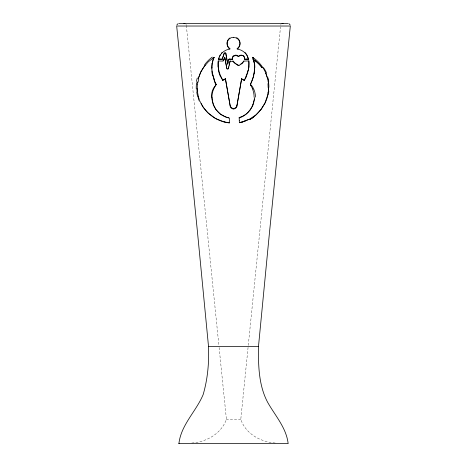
<?xml version="1.0" encoding="UTF-8"?>
<svg xmlns="http://www.w3.org/2000/svg" width="467" height="467" viewBox="0 0 467 467"><rect width="100%" height="100%" fill="white"/><g stroke="black" fill="none" stroke-linecap="round" stroke-linejoin="round"><path stroke-width="0.35" stroke-dasharray="2.33 1.75" d="M275.226 443.031C260.656 441.969 245.654 433.89 240.791 419.354L248.205 346.105M248.275 345.376L280.509 26.987M191.774 443.031C206.449 442.01 221.241 433.761 226.425 419.354L218.97 346.105M226.209 419.354L240.791 419.354M186.345 25.533L218.895 345.376M186 24.512A2.428 2.428 0 0 1 186.269 25.125M280.731 25.125A2.428 2.428 0 0 1 281 24.512"/><path stroke-width="0.7" d="M211.86 67.645L211.884 68.001M211.925 97.2L212.263 100.866L213.168 104.299M254.643 67.645L254.544 69.811M254.62 67.645L254.55 69.688M268.648 87.72L268.548 87.405L268.385 90.726M178.902 443.65C181.003 424.859 196.064 411.497 203.133 394.656C207.692 379.081 209.158 362.655 208.516 346.473L197.424 231.55L176.678 26.024L290.322 26.024L269.576 231.55L258.485 346.473C258.28 365.247 258.63 385.31 267.614 402.25C275.133 415.659 286.37 427.807 288.162 443.65L178.838 443.65M254.387 97.644L254.334 98.794M229.274 122.897L229.484 118.087L224.75 116.657L220.622 114.281M254.556 69.927L254.474 70.651M254.34 98.963L254.252 99.623M197.167 84.469L197.57 82.134M254.497 70.651L254.387 71.492M268.484 90.802L268.443 91.199M248.888 66.863L248.812 60.944L243.961 61.072M254.486 70.768L254.41 71.492A34.126 31.289 -75.5 0 1 254.206 73.173M248.876 66.962L248.829 67.365A28.989 27.629 -70.6 0 1 248.748 67.972L248.321 70.377M254.299 99.401L254.241 99.728M254.264 99.728L254.182 100.166M241.34 55.439A5.102 4.968 -39.6 0 0 239.104 56.233C237.598 57.126 239.244 55.345 240.114 55.328A3.754 3.73 0 0 1 241.118 55.141L241.346 55.135A4.892 4.868 0 0 1 241.772 55.153L243.214 55.591A2.767 2.749 0 0 1 244.259 56.717L244.585 58.083A5.581 5.551 0 0 1 244.527 59.011C244.977 58.784 243.92 54.919 241.708 55.544A4.927 4.775 -36.3 0 0 241.346 55.544M248.73 67.873L249.028 63.903A23.905 23.776 0 0 0 248.835 60.903M268.204 92.308L268.624 88.666A22.62 13.228 -82.9 0 0 268.607 87.726M197.343 82.928L197.483 81.97M228.369 68.55A0.811 0.8 51.4 0 1 226.804 68.55L224.72 57.225L223.576 60.471A0.916 0.893 66.7 0 1 222.753 61.101L218.27 60.961L218.124 66.057M212.176 63.629L213.191 59.426M254.188 100.277C253.184 107.229 248.561 113.551 242.151 116.47M212.152 63.629L213.215 59.297M254.153 73.167L253.412 76.67M241.649 78.654L236.822 106.324L241.649 78.654L244.288 80.435L241.649 79.051M253.815 75.07L252.425 79.95L250.376 84.644L250.849 85.338L250.376 84.644L253.383 76.792M267.807 95.128L266.966 98.309M267.708 95.128L264.859 103.37L260.3 110.451M228.602 59.636L228.602 60.08A0.835 0.829 32.8 0 1 229.425 59.478L232.391 59.472L232.391 59.011L229.425 59.011A0.835 0.829 0 0 0 228.597 59.636L227.703 64.072L228.1 61.889M228.451 68.129L228.76 66.74M228.655 67.645L229.385 63.961M229.49 63.494L229.904 61.638M230.009 61.177L230.108 60.716M229.174 65.333L230.108 61.165L233.132 61.457A5.406 5.382 -9.4 0 0 233.377 61.837L233.477 61.971A8.114 8.085 -27.5 0 0 234.224 62.817L237.89 65.333M228.451 68.573L228.556 68.112M224.148 53.664L222.146 59.362L218.597 59.274C219.671 53.857 224.481 49.759 229.875 49.035A6.462 6.45 31.3 0 1 233.5 37.272M198.282 78.736L200.512 72.595L203.665 67.19L208.282 61.831L214.055 57.313L212.999 57.99M198.177 78.736L200.991 71.48L205.165 65.152M218.597 59.274L218.906 57.914M266.867 98.607L265.571 102.016M223.576 60.471L224.288 58.06M222.146 59.362L224.148 53.291M252.951 104.964L249.921 110.27M246.237 76.751L244.288 80.435M219.28 56.869L220.214 54.96M265.449 102.291L261.351 109.19L255.922 114.9L249.582 119.149L242.04 122.027L249.565 119.149M216.151 84.644L215.76 83.908L216.151 84.644L214.108 87.989L212.701 91.695L212.03 95.472L212.059 99.378M214.096 87.971L214.371 87.434M176.777 25.066L178.155 23.543M243.862 61.235L243.126 62.28A10.764 10.729 -83.3 0 1 242.099 63.378M225.438 78.654L225.438 79.057L222.788 80.441L222.788 80.085L225.438 78.654L230.254 106.33A3.357 3.357 0 0 0 233.5 108.969M238.999 65.357L239.086 65.322A7.326 7.314 89.9 0 0 239.396 65.182L240.663 64.452A12.422 12.399 51.6 0 0 242.087 63.36M228.865 48.801L229.875 48.586A6.485 6.45 0 0 1 227.178 41.977M246.862 54.954L248.479 59.256L244.527 59.356M179.095 23.35L287.905 23.35M252.559 57.313C258.531 61.142 263.248 66.874 265.945 73.436M218.597 59.023L222.146 59.023M244.527 59.011L248.479 59.011M208.516 346.473L258.485 346.473M248.479 59.256C247.399 53.845 242.595 49.753 237.201 49.035L237.201 48.586L238.211 48.801M228.322 117.847L228.707 117.935M224.318 121.998L215.783 118.618M227.557 117.649L227.937 117.748M226.425 117.299L220.856 114.444M238.047 65.392L238.152 65.433A1.273 1.261 -54.6 0 0 238.882 65.427M237.907 64.89L237.685 64.79A11.208 11.15 0 0 1 237.458 64.674M237.02 64.44L236.822 64.323A13.234 13.164 0 0 1 234.989 63.051L233.453 61.469M215.345 118.379L207.978 112.874M252.74 57.435L253.283 57.797M238.421 56.63C236.191 54.359 231.469 56.034 232.391 59.472M238.421 56.192L236.985 55.386A3.964 3.946 0 0 0 235.566 55.124L233.541 55.719A2.808 2.79 0 0 0 232.636 56.776L232.333 57.931A4.705 4.682 0 0 0 232.391 59.011M253.458 57.92L253.809 58.165M288.845 23.543L290.223 25.066M213.215 104.427L216.163 109.868L220.617 114.281M220.389 114.111L218.661 112.646M218.457 112.465L215.713 109.272L213.588 105.443M207.797 112.699L203.174 107.206L199.672 100.784M222.788 80.441L220.838 76.751M201.505 104.38C206.636 113.709 216.046 120.544 226.518 122.488A28.826 22.556 -0.8 0 0 229.268 122.944M201.224 103.861L201.038 103.511M252.454 88.216L253.003 89.518M265.787 73.231L267.404 78.065M266.027 73.634L267.369 77.627M199.327 99.646L199.181 99.261M213.904 79.478L215.164 82.659L212.748 75.321M198.866 98.677L198.452 97.387M198.977 98.677L198.708 97.842M198.44 97.34L198.294 96.827M198.557 97.34L197.366 91.45M253.669 60.307L253.388 59.414L254.282 63.121M253.698 60.406L253.774 60.704M267.404 77.738L267.83 79.501M253.803 60.803L253.914 61.253M253.925 61.288L254.054 61.913M227.703 63.64L225.73 53.075A0.858 0.852 0 0 0 224.23 53.314M218.754 70.377L218.328 67.972A29.001 27.67 70.4 0 1 218.241 67.371L218.206 66.968M267.854 79.618L268.169 81.9M254.089 61.983L254.182 62.479M254.206 62.625L254.287 63.051M227.703 64.072L225.8 53.291M226.67 67.423L224.849 57.54M225.438 79.057L230.254 106.33M268.28 82.017L268.367 83.54M268.344 82.484L268.455 83.424M197.272 91.719L197.343 91.269M212.065 71.381L212.03 70.774M218.241 67.073L218.054 63.903A22.854 22.731 0 0 1 218.247 60.914M197.202 91.088L197.243 90.189M197.232 90.008L197.191 91.001M218.194 66.863L218.13 66.156M211.995 70.657L211.96 69.933M197.115 90.096L197.173 88.928M197.103 89.962L197.045 88.841M211.919 69.694L211.86 68.124M239.162 117.591L239.291 120.737M239.291 120.72L239.361 122.599M211.89 68.246L211.86 67.884M238.876 64.966L238.876 65.403M233.541 108.484L233.541 108.963A3.357 3.333 -33 0 0 236.816 106.324M232.975 60.716L232.975 61.177M229.875 48.586L229.875 49.035M229.425 59.011L229.425 59.461M254.264 63.64A27.962 25.487 -75.8 0 1 254.515 67.645M252.478 57.359A21.727 20.425 -69 0 1 253.295 59.461M252.951 59.146A40.635 35.159 -7.8 0 1 262.15 67.773A40.635 35.177 -7.9 0 0 252.962 59.128M263.481 67.616A41.084 37.004 -46.8 0 1 266.505 72.887M267.965 77.779A32.649 26.152 -76.6 0 1 268.753 81.451M268.688 83.441A28.872 21.424 -80.8 0 1 268.887 87.364M268.011 92.285A27.01 19.462 -81.7 0 1 267.527 95.075M260.137 110.335A38.662 36.414 60.9 0 1 253.167 117.322M249.787 119.488A35.901 33.11 13.4 0 0 253.347 117.293A35.912 33.122 13.4 0 1 249.787 119.482M241.999 121.94A29.024 23.017 -0.3 0 1 239.338 122.506M242.11 116.382A20.507 19.713 1.5 0 1 239.122 117.491M249.781 110.154A21.4 20.776 80.9 0 1 239.273 117.958M252.77 89.635A20.694 18.68 -76.4 0 1 254.095 97.218M250.744 85.408A22.579 21.371 -62.8 0 1 252.314 88.298M267.947 83.657A24.78 14.67 -82.8 0 1 268.116 87.516M268.817 91.228A21.856 13.304 -83.1 0 1 268.262 94.789M251.264 85.012A21.348 20.204 -48.2 0 1 255.49 97.13M253.902 100.679A18.913 16.52 -78.3 0 1 252.746 104.877M252.694 57.248A21.797 20.385 -65.3 0 1 253.546 59.362M254.562 63.576A27.15 24.284 -76.5 0 1 254.836 67.633M254.241 71.474A33.519 29.643 -77.6 0 1 253.744 74.562M245.385 121.076A31.762 27.6 1.5 0 1 242.717 121.934M233.541 37.418A6.462 6.304 -0.2 0 1 237.154 48.971M247.954 70.301A32.241 30.968 -69.7 0 1 245.899 76.6M229.303 122.728A31.05 25.913 -0.5 0 1 224.364 121.834M213.133 59.262A21.546 20.408 63.8 0 1 213.968 57.266M211.726 67.633A26.66 24.43 74.9 0 1 212.018 63.6M212.829 75.053A33.647 30.588 76 0 1 212.234 71.486M214.248 79.355A35.72 32.912 75.7 0 1 213.04 75.006M215.9 83.832A35.626 34.336 78.1 0 1 215.31 82.583M214.283 87.382A23.21 22.194 42.9 0 1 216.093 84.609M211.306 97.165A20.694 19.532 62.5 0 1 213.734 87.738M213.816 105.332A18.995 17.034 76.8 0 1 212.287 99.36M199.31 101.018A28.61 22.533 84.9 0 1 198.481 98.87M197.804 97.043A24.138 17.553 82.5 0 1 196.741 91.771M197.267 88.858A25.148 17.314 82 0 1 197.378 84.539M198.096 82.215A31.271 23.268 79.7 0 1 198.738 79.046M204.61 64.79A43.075 38.306 24 0 1 212.228 57.108M215.591 84.007A35.463 34.132 84.6 0 1 214.989 82.752M212.497 75.38A32.585 29.007 77.9 0 1 211.843 71.521M212.041 67.651A25.913 22.644 78.1 0 1 212.316 63.664M213.331 59.484A21.669 19.894 70.7 0 1 214.178 57.383M196.438 81.515A31.032 21.955 74.6 0 1 197.29 78.007M196.257 88.777A21.873 13.28 81.1 0 1 196.625 82.612M236.822 105.863A3.357 3.339 0 0 1 230.266 105.863M244.288 80.085A27.722 27.576 0 0 0 246.243 76.448A32.637 32.462 0 0 0 248.602 68.678M241.696 63.284A11.798 11.733 0 0 1 240.721 64.002M243.792 61.025A8.99 8.943 0 0 1 242.069 62.946M228.41 68.118A0.835 0.829 0 0 1 228.112 68.561M227.219 68.637A0.835 0.829 0 0 1 226.828 68.2M223.57 60.103A0.899 0.893 0 0 1 222.969 60.71M222.782 80.09A28.89 28.738 0 0 1 220.85 76.442A32.386 32.211 0 0 1 218.346 67.873M220.529 76.892A32.106 31.563 68.2 0 1 218.428 70.447M237.201 48.591A6.485 6.45 0 0 0 239.985 42.62A6.462 6.427 0 0 0 236.611 37.617M245.047 52.561A12.568 12.504 0 0 1 246.313 54.096M227.201 41.983A6.462 6.427 0 0 1 229.922 37.938M221.37 53.302A12.562 12.492 0 0 1 222.029 52.567M224.224 53.687A0.881 0.87 54.4 0 1 225.882 53.664M183.928 23.35A2.428 2.428 0 0 1 184.979 23.589M282.015 23.589A2.428 2.428 0 0 1 283.072 23.35M239.39 122.71A30.635 26.205 0.4 0 0 242.075 122.138A30.641 26.222 0.4 0 1 239.396 122.722"/></g></svg>
